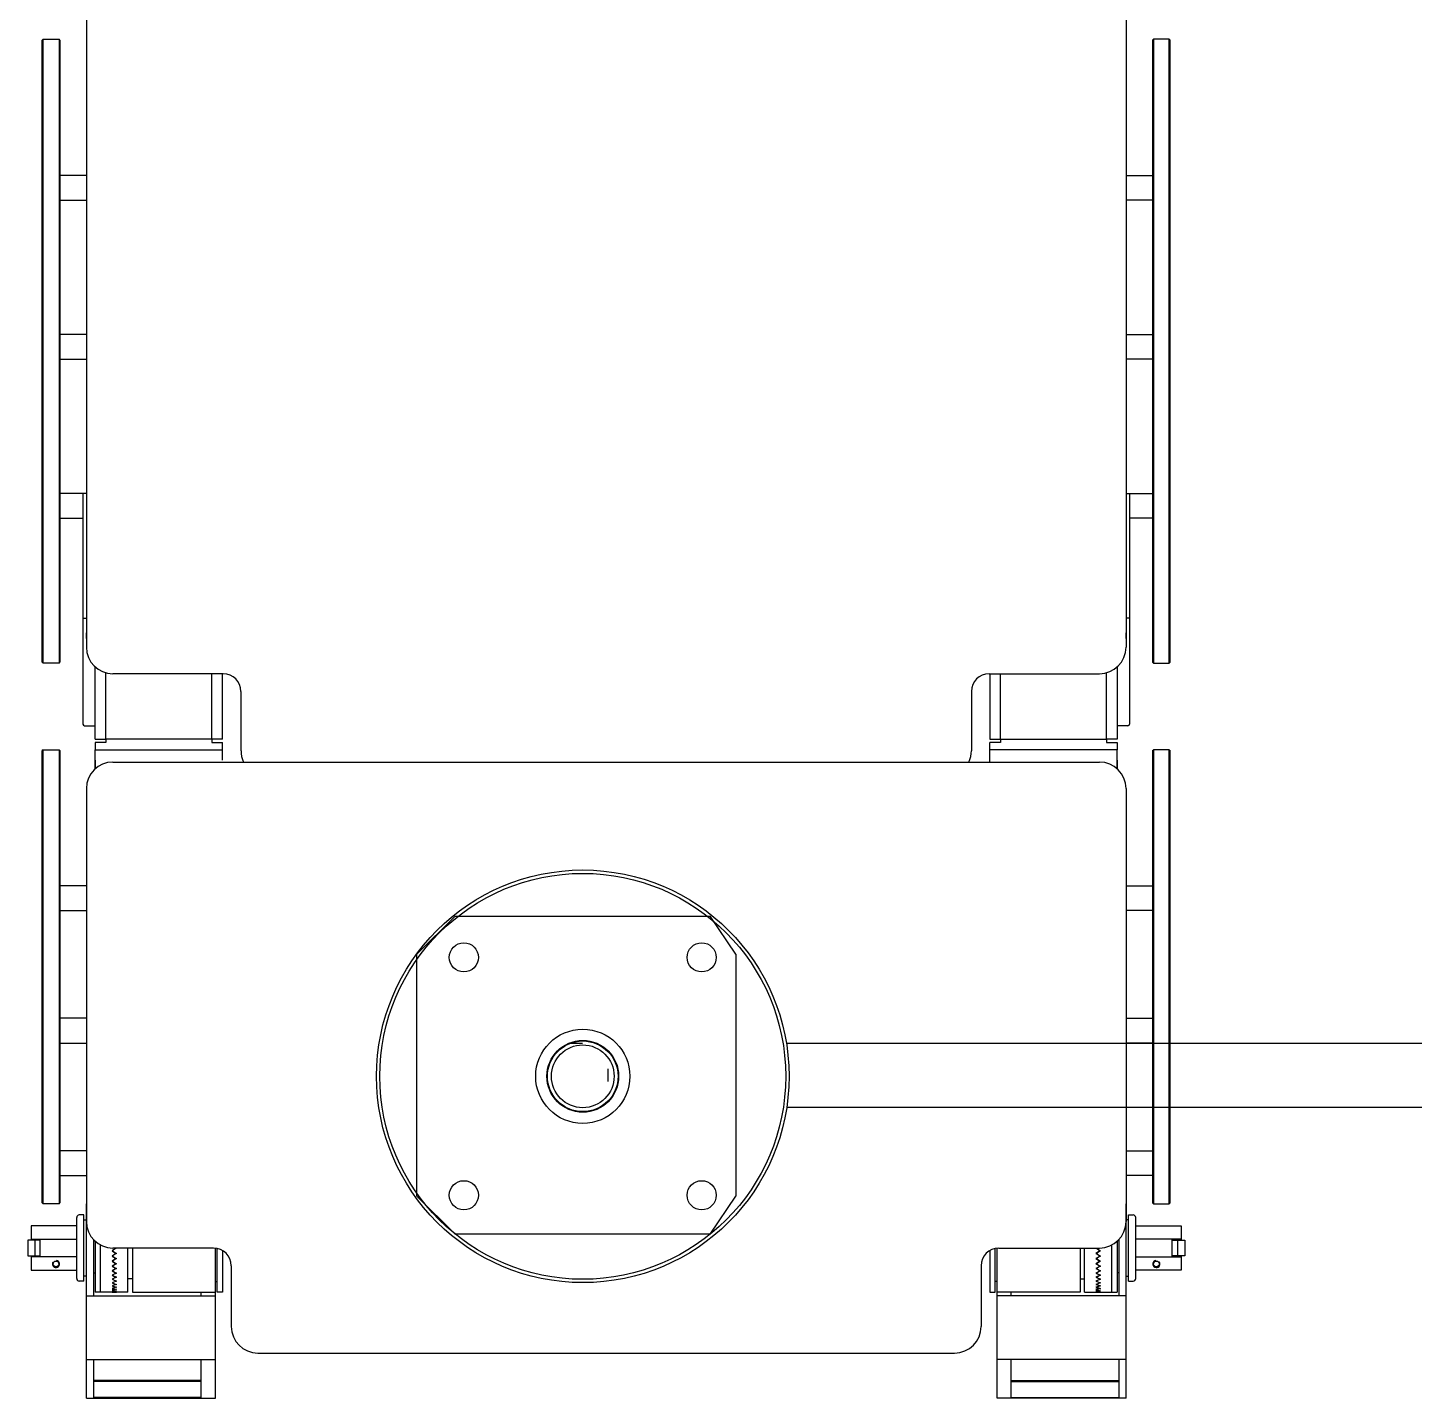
# Model space of a CAD drawing. Extents: x 2733443 to 3206532, y -1516114 to -1264405.
# Drawn here: x 2992497 to 2993169, y -1491017 to -1490353 of the extents above; entities that cross this region are included whole.
import ezdxf

# ---------------------------------------------------------------- set-up
doc = ezdxf.new("R2010")
doc.units = 0
doc.header["$MEASUREMENT"] = 0
doc.linetypes.add('1', pattern=[0, 0, 0])
doc.layers.get('0').update_dxf_attribs({"color": 250, "linetype": '1'})
doc.layers.add('furniture', color=33, linetype='Continuous')

# ---------------------------------------------------------------- blocks, each defined once
blk = doc.blocks.new('EQUIPMENT')
at = {"layer": 'furniture'}
for p, q in [((-39067.73, 11828.75), (-39067.73, 11510.29)), ((-38564.01, 11828.75), (-38564.01, 11510.29)), ((-39088.7, 11804.78), (-39089.13, 11804.35)), ((-39089.13, 11503.02), (-39089.13, 11804.35)), ((-39088.7, 11502.59), (-39088.7, 11804.78)), ((-39088.7, 11804.78), (-39081, 11804.78)), ((-39081, 11804.78), (-39081, 11502.59)), ((-39080.57, 11804.35), (-39081, 11804.78)), ((-39080.57, 11804.35), (-39080.57, 11503.02)), ((-38551.17, 11804.35), (-38550.74, 11804.78)), ((-38551.17, 11804.35), (-38551.17, 11503.02)), ((-38550.74, 11804.78), (-38550.74, 11502.59)), ((-38543.04, 11804.78), (-38550.74, 11804.78)), ((-38543.04, 11502.59), (-38543.04, 11804.78)), ((-38543.04, 11804.78), (-38542.61, 11804.35)), ((-38542.61, 11503.02), (-38542.61, 11804.35)), ((-39080.57, 11738.86), (-39080.57, 11726.88)), ((-39067.73, 11738.86), (-39080.57, 11738.86)), ((-38564.01, 11738.86), (-38551.17, 11738.86)), ((-38551.17, 11738.86), (-38551.17, 11726.88)), ((-39080.57, 11726.88), (-39067.73, 11726.88)), ((-38551.17, 11726.88), (-38564.01, 11726.88)), ((-39080.57, 11661.82), (-39080.57, 11649.83)), ((-39067.73, 11661.82), (-39080.57, 11661.82)), ((-38564.01, 11661.82), (-38551.17, 11661.82)), ((-38551.17, 11661.82), (-38551.17, 11649.83)), ((-39080.57, 11649.83), (-39067.73, 11649.83)), ((-38551.17, 11649.83), (-38564.01, 11649.83)), ((-39080.57, 11597.61), (-39080.57, 11585.62)), ((-38551.17, 11597.61), (-38551.17, 11585.62)), ((-39067.73, 11584.77), (-39080.57, 11584.77)), ((-39069.44, 11584.77), (-39069.44, 11473.05)), ((-38564.01, 11584.77), (-38551.17, 11584.77)), ((-38562.3, 11584.77), (-38562.3, 11473.05)), ((-39080.57, 11572.79), (-39069.44, 11572.79)), ((-38551.17, 11572.79), (-38562.3, 11572.79)), ((-39069.44, 11524.42), (-39067.73, 11524.42)), ((-38562.3, 11524.42), (-38564.01, 11524.42)), ((-39067.73, 11514.49), (-39067.73, 11517.22)), ((-38564.01, 11514.49), (-38564.01, 11517.22)), ((-39088.7, 11502.59), (-39089.13, 11503.02)), ((-39081, 11502.59), (-39088.7, 11502.59)), ((-39081, 11502.59), (-39080.57, 11503.02)), ((-38550.74, 11502.59), (-38551.17, 11503.02)), ((-38550.74, 11502.59), (-38543.04, 11502.59)), ((-38543.04, 11502.59), (-38542.61, 11503.02)), ((-39063.45, 11465.78), (-39063.45, 11500.72)), ((-39058.31, 11465.78), (-39058.31, 11497.92)), ((-39001.39, 11497.45), (-39054.89, 11497.45)), ((-39006.95, 11465.78), (-39006.95, 11497.45)), ((-39001.81, 11465.78), (-39001.81, 11497.45)), ((-38630.36, 11497.45), (-38576.85, 11497.45)), ((-38629.93, 11497.45), (-38629.93, 11465.78)), ((-38624.79, 11465.78), (-38624.79, 11497.45)), ((-38573.43, 11465.78), (-38573.43, 11497.92)), ((-38568.29, 11500.72), (-38568.29, 11465.78)), ((-38992.82, 11460.15), (-38992.82, 11488.89)), ((-38638.92, 11488.89), (-38638.92, 11460.15)), ((-39068.59, 11472.2), (-39063.45, 11472.2)), ((-38563.16, 11472.2), (-38568.29, 11472.2)), ((-39063.45, 11465.78), (-39060.88, 11465.78)), ((-39063.45, 11464.06), (-39063.45, 11460.64)), ((-39058.31, 11464.06), (-39063.45, 11464.06)), ((-39060.88, 11465.78), (-39058.31, 11465.78)), ((-39058.31, 11465.78), (-39058.31, 11464.06)), ((-39006.95, 11465.78), (-39058.31, 11465.78)), ((-39006.95, 11465.78), (-39006.95, 11464.06)), ((-39004.38, 11465.78), (-39006.95, 11465.78)), ((-39006.95, 11464.06), (-39001.81, 11464.06)), ((-39001.81, 11465.78), (-39004.38, 11465.78)), ((-39001.81, 11460.64), (-39001.81, 11464.06)), ((-38629.93, 11465.78), (-38627.36, 11465.78)), ((-38629.93, 11460.64), (-38629.93, 11464.06)), ((-38624.79, 11464.06), (-38629.93, 11464.06)), ((-38627.36, 11465.78), (-38624.79, 11465.78)), ((-38624.79, 11465.78), (-38573.43, 11465.78)), ((-38624.79, 11465.78), (-38624.79, 11464.06)), ((-38573.43, 11465.78), (-38573.43, 11464.06)), ((-38570.86, 11465.78), (-38573.43, 11465.78)), ((-38573.43, 11464.06), (-38568.29, 11464.06)), ((-38568.29, 11465.78), (-38570.86, 11465.78)), ((-38568.29, 11464.06), (-38568.29, 11460.64)), ((-39088.7, 11460.64), (-39089.13, 11460.21)), ((-39089.13, 11241.06), (-39089.13, 11460.21)), ((-39088.7, 11460.64), (-39081, 11460.64)), ((-39088.7, 11240.63), (-39088.7, 11460.64)), ((-39081, 11460.64), (-39081, 11240.63)), ((-39080.57, 11460.21), (-39081, 11460.64)), ((-39080.57, 11460.21), (-39080.57, 11241.06)), ((-39063.45, 11455.5), (-39063.45, 11460.64)), ((-39063.45, 11460.64), (-39001.81, 11460.64)), ((-39063.45, 11451.38), (-39063.45, 11460.64)), ((-39063.45, 11455.5), (-39063.45, 11451.38)), ((-39054.89, 11454.65), (-38576.85, 11454.65)), ((-39001.81, 11455.5), (-39001.81, 11460.64)), ((-38568.29, 11460.64), (-38629.93, 11460.64)), ((-38629.93, 11454.65), (-38629.93, 11460.64)), ((-38568.29, 11455.5), (-38568.29, 11460.64)), ((-38568.29, 11451.38), (-38568.29, 11460.64)), ((-38568.29, 11455.5), (-38568.29, 11451.38)), ((-38551.17, 11460.21), (-38550.74, 11460.64)), ((-38551.17, 11460.21), (-38551.17, 11241.06)), ((-38550.74, 11460.64), (-38550.74, 11240.63)), ((-38543.04, 11460.64), (-38550.74, 11460.64)), ((-38543.04, 11240.63), (-38543.04, 11460.64)), ((-38543.04, 11460.64), (-38542.61, 11460.21)), ((-38542.61, 11241.06), (-38542.61, 11460.21)), ((-39067.73, 11441.81), (-39067.73, 11232.07)), ((-38564.01, 11441.81), (-38564.01, 11232.07)), ((-39067.73, 11394.72), (-39080.57, 11394.72)), ((-39080.57, 11394.72), (-39080.57, 11382.74)), ((-38564.01, 11394.72), (-38551.17, 11394.72)), ((-38551.17, 11394.72), (-38551.17, 11382.74)), ((-39080.57, 11382.74), (-39067.73, 11382.74)), ((-38551.17, 11382.74), (-38564.01, 11382.74)), ((-39067.73, 11330.52), (-39080.57, 11330.52)), ((-39080.57, 11330.52), (-39080.57, 11318.53)), ((-38564.01, 11330.52), (-38551.17, 11330.52)), ((-38551.17, 11330.52), (-38551.17, 11318.53)), ((-39080.57, 11318.53), (-39067.73, 11318.53)), ((-38551.17, 11318.53), (-38564.01, 11318.53)), ((-39067.73, 11266.31), (-39080.57, 11266.31)), ((-39080.57, 11266.31), (-39080.57, 11254.32)), ((-38564.01, 11266.31), (-38551.17, 11266.31)), ((-38551.17, 11266.31), (-38551.17, 11254.32)), ((-39080.57, 11254.32), (-39067.73, 11254.32)), ((-38551.17, 11254.32), (-38564.01, 11254.32)), ((-39088.7, 11240.63), (-39089.13, 11241.06)), ((-39081, 11240.63), (-39088.7, 11240.63)), ((-39081, 11240.63), (-39080.57, 11241.06)), ((-39067.73, 11146.46), (-39067.73, 11240.63)), ((-38564.01, 11146.46), (-38564.01, 11240.63)), ((-38550.74, 11240.63), (-38551.17, 11241.06)), ((-38550.74, 11240.63), (-38543.04, 11240.63)), ((-38543.04, 11240.63), (-38542.61, 11241.06)), ((-39072.44, 11204.46), (-39072.44, 11234)), ((-39069.02, 11235.28), (-39071.16, 11235.28)), ((-39069.02, 11203.18), (-39069.02, 11235.28)), ((-39069.02, 11205.53), (-39069.02, 11232.93)), ((-39069.02, 11232.93), (-39067.73, 11232.93)), ((-38562.73, 11232.93), (-38564.01, 11232.93)), ((-38562.73, 11203.18), (-38562.73, 11235.28)), ((-38562.73, 11235.28), (-38560.59, 11235.28)), ((-38562.73, 11205.53), (-38562.73, 11232.93)), ((-38559.31, 11204.46), (-38559.31, 11234)), ((-39072.44, 11229.93), (-39094.45, 11229.93)), ((-39094.45, 11229.93), (-39094.45, 11223.08)), ((-38559.31, 11229.93), (-38537.29, 11229.93)), ((-38537.29, 11229.93), (-38537.29, 11223.08)), ((-39096.16, 11223.08), (-39096.16, 11215.38)), ((-39090.17, 11223.08), (-39096.16, 11223.08)), ((-39094.45, 11223.51), (-39072.44, 11223.51)), ((-39092.74, 11223.08), (-39092.74, 11215.38)), ((-39090.17, 11214.95), (-39090.17, 11223.51)), ((-39064.31, 11223.34), (-39064.31, 11196.11)), ((-39063.45, 11222.5), (-39063.45, 11197.83)), ((-39060.88, 11197.83), (-39060.88, 11220.71)), ((-39060.88, 11197.83), (-39060.88, 11220.71)), ((-38570.86, 11197.83), (-38570.86, 11220.71)), ((-38570.86, 11197.83), (-38570.86, 11220.71)), ((-38568.29, 11222.5), (-38568.29, 11197.83)), ((-38567.44, 11223.34), (-38567.44, 11196.11)), ((-38537.29, 11223.51), (-38559.31, 11223.51)), ((-38541.57, 11214.95), (-38541.57, 11223.51)), ((-38541.57, 11223.08), (-38535.58, 11223.08)), ((-38539.01, 11223.08), (-38539.01, 11215.38)), ((-38535.58, 11223.08), (-38535.58, 11215.38)), ((-39096.16, 11215.38), (-39090.17, 11215.38)), ((-39094.45, 11215.38), (-39094.45, 11208.53)), ((-39072.44, 11214.95), (-39094.45, 11214.95)), ((-39053.61, 11219.06), (-39055.32, 11217.94)), ((-39055.32, 11217.94), (-39053.61, 11216.82)), ((-39053.61, 11216.48), (-39055.32, 11215.37)), ((-39055.32, 11215.37), (-39053.61, 11214.27)), ((-39053.61, 11213.94), (-39055.32, 11212.86)), ((-39055.32, 11212.86), (-39053.61, 11211.8)), ((-39053.18, 11219.23), (-39054.89, 11218.15)), ((-39006.09, 11219.23), (-39054.89, 11219.23)), ((-39054.89, 11218.15), (-39054.89, 11217.73)), ((-39054.89, 11217.73), (-39053.17, 11216.66)), ((-39053.17, 11216.66), (-39054.89, 11215.58)), ((-39054.89, 11215.58), (-39054.88, 11215.16)), ((-39054.88, 11215.16), (-39053.17, 11214.12)), ((-39053.17, 11214.12), (-39054.88, 11213.07)), ((-39054.88, 11213.07), (-39054.88, 11212.66)), ((-39053.61, 11219.23), (-39053.61, 11219.06)), ((-39053.61, 11216.82), (-39053.61, 11216.48)), ((-39053.61, 11216.82), (-39053.61, 11216.48)), ((-39053.61, 11214.27), (-39053.61, 11213.94)), ((-39053.61, 11214.27), (-39053.61, 11213.94)), ((-39047.61, 11197.83), (-39047.61, 11219.23)), ((-39045.47, 11219.23), (-39045.47, 11197.83)), ((-39005.24, 11146.46), (-39005.24, 11219.19)), ((-39004.38, 11197.83), (-39004.38, 11219.06)), ((-39001.81, 11218.08), (-39001.81, 11197.83)), ((-38629.93, 11218.08), (-38629.93, 11197.83)), ((-38627.36, 11197.83), (-38627.36, 11219.06)), ((-38626.51, 11146.46), (-38626.51, 11219.19)), ((-38625.65, 11219.23), (-38576.85, 11219.23)), ((-38586.27, 11219.23), (-38586.27, 11197.83)), ((-38584.13, 11197.83), (-38584.13, 11219.23)), ((-38578.57, 11219.23), (-38576.86, 11218.15)), ((-38576.86, 11217.73), (-38578.57, 11216.66)), ((-38578.57, 11216.66), (-38576.86, 11215.58)), ((-38576.86, 11215.16), (-38578.57, 11214.12)), ((-38578.57, 11214.12), (-38576.86, 11213.07)), ((-38578.14, 11219.23), (-38578.14, 11219.06)), ((-38578.14, 11219.06), (-38576.43, 11217.94)), ((-38576.43, 11217.94), (-38578.14, 11216.82)), ((-38578.14, 11216.82), (-38578.14, 11216.48)), ((-38578.14, 11216.82), (-38578.14, 11216.48)), ((-38578.14, 11216.48), (-38576.43, 11215.37)), ((-38576.43, 11215.37), (-38578.14, 11214.27)), ((-38578.14, 11214.27), (-38578.14, 11213.94)), ((-38578.14, 11214.27), (-38578.14, 11213.94)), ((-38578.14, 11213.94), (-38576.43, 11212.86)), ((-38576.43, 11212.86), (-38578.14, 11211.8)), ((-38576.86, 11218.15), (-38576.86, 11217.73)), ((-38576.86, 11215.58), (-38576.86, 11215.16)), ((-38576.86, 11213.07), (-38576.86, 11212.66)), ((-38559.31, 11214.95), (-38537.29, 11214.95)), ((-38535.58, 11215.38), (-38541.57, 11215.38)), ((-38537.29, 11215.38), (-38537.29, 11208.53)), ((-39094.45, 11208.53), (-39072.44, 11208.53)), ((-39064.31, 11207.24), (-39063.45, 11207.24)), ((-39053.61, 11211.48), (-39055.32, 11210.44)), ((-39055.32, 11210.44), (-39053.61, 11209.43)), ((-39053.61, 11209.13), (-39055.32, 11208.16)), ((-39055.32, 11208.16), (-39053.61, 11207.21)), ((-39053.61, 11206.93), (-39055.32, 11206.03)), ((-39055.32, 11206.03), (-39053.61, 11205.16)), ((-39054.88, 11212.66), (-39053.17, 11211.65)), ((-39053.17, 11211.65), (-39054.88, 11210.64)), ((-39054.88, 11210.64), (-39054.88, 11210.25)), ((-39054.88, 11210.25), (-39053.16, 11209.3)), ((-39053.16, 11209.3), (-39054.88, 11208.34)), ((-39054.88, 11208.34), (-39054.87, 11207.98)), ((-39054.87, 11207.98), (-39053.16, 11207.09)), ((-39053.16, 11207.09), (-39054.87, 11206.2)), ((-39054.87, 11206.2), (-39054.87, 11205.87)), ((-39053.61, 11211.8), (-39053.61, 11211.48)), ((-39053.61, 11211.8), (-39053.61, 11211.48)), ((-39053.61, 11209.43), (-39053.61, 11209.13)), ((-39053.61, 11209.43), (-39053.61, 11209.13)), ((-39053.61, 11207.21), (-39053.61, 11206.93)), ((-39053.61, 11207.21), (-39053.61, 11206.93)), ((-38997.53, 11210.67), (-38997.53, 11181.2)), ((-38634.21, 11210.67), (-38634.21, 11181.2)), ((-38576.86, 11212.66), (-38578.58, 11211.65)), ((-38578.58, 11211.65), (-38576.87, 11210.64)), ((-38576.87, 11210.25), (-38578.58, 11209.3)), ((-38578.58, 11209.3), (-38576.87, 11208.34)), ((-38576.87, 11207.98), (-38578.58, 11207.09)), ((-38578.58, 11207.09), (-38576.87, 11206.2)), ((-38578.14, 11211.8), (-38578.14, 11211.48)), ((-38578.14, 11211.8), (-38578.14, 11211.48)), ((-38578.14, 11211.48), (-38576.43, 11210.44)), ((-38576.43, 11210.44), (-38578.14, 11209.43)), ((-38578.14, 11209.43), (-38578.14, 11209.13)), ((-38578.14, 11209.43), (-38578.14, 11209.13)), ((-38578.14, 11209.13), (-38576.43, 11208.16)), ((-38576.43, 11208.16), (-38578.14, 11207.21)), ((-38578.14, 11207.21), (-38578.14, 11206.93)), ((-38578.14, 11207.21), (-38578.14, 11206.93)), ((-38578.14, 11206.93), (-38576.43, 11206.03)), ((-38576.43, 11206.03), (-38578.14, 11205.16)), ((-38576.87, 11210.64), (-38576.87, 11210.25)), ((-38576.87, 11208.34), (-38576.87, 11207.98)), ((-38576.87, 11206.2), (-38576.87, 11205.87)), ((-38567.44, 11207.24), (-38568.29, 11207.24)), ((-38537.29, 11208.53), (-38559.31, 11208.53)), ((-39069.02, 11203.18), (-39071.16, 11203.18)), ((-39067.73, 11205.53), (-39069.02, 11205.53)), ((-39053.61, 11204.91), (-39055.32, 11204.1)), ((-39055.32, 11204.1), (-39053.61, 11203.32)), ((-39053.61, 11203.1), (-39055.32, 11202.38)), ((-39055.32, 11202.38), (-39053.61, 11201.71)), ((-39053.61, 11201.52), (-39055.32, 11200.91)), ((-39055.32, 11200.91), (-39053.61, 11200.36)), ((-39053.61, 11200.2), (-39055.32, 11199.71)), ((-39055.32, 11199.71), (-39053.61, 11199.28)), ((-39054.87, 11205.87), (-39053.16, 11205.06)), ((-39053.16, 11205.06), (-39054.87, 11204.25)), ((-39054.87, 11204.25), (-39054.87, 11203.95)), ((-39054.87, 11203.95), (-39053.16, 11203.23)), ((-39053.16, 11203.23), (-39054.87, 11202.52)), ((-39054.87, 11202.52), (-39054.87, 11202.25)), ((-39054.87, 11202.25), (-39053.15, 11201.64)), ((-39053.15, 11201.64), (-39054.87, 11201.03)), ((-39054.87, 11201.03), (-39054.87, 11200.81)), ((-39054.87, 11200.81), (-39053.15, 11200.31)), ((-39053.15, 11200.31), (-39054.86, 11199.8)), ((-39054.86, 11199.8), (-39054.86, 11199.63)), ((-39054.86, 11199.63), (-39053.15, 11199.25)), ((-39053.15, 11199.25), (-39054.86, 11198.86)), ((-39053.61, 11205.16), (-39053.61, 11204.91)), ((-39053.61, 11205.16), (-39053.61, 11204.91)), ((-39053.61, 11203.32), (-39053.61, 11203.1)), ((-39053.61, 11203.32), (-39053.61, 11203.1)), ((-39053.61, 11201.71), (-39053.61, 11201.52)), ((-39053.61, 11201.71), (-39053.61, 11201.52)), ((-39053.61, 11200.36), (-39053.61, 11200.2)), ((-39053.61, 11200.36), (-39053.61, 11200.2)), ((-39053.61, 11199.28), (-39053.61, 11199.16)), ((-39053.61, 11199.28), (-39053.61, 11199.16)), ((-39045.47, 11204.25), (-39047.61, 11204.25)), ((-39005.24, 11202.96), (-39004.38, 11202.96)), ((-38626.51, 11202.96), (-38627.36, 11202.96)), ((-38586.27, 11204.25), (-38584.13, 11204.25)), ((-38576.87, 11205.87), (-38578.59, 11205.06)), ((-38578.59, 11205.06), (-38576.87, 11204.25)), ((-38576.87, 11203.95), (-38578.59, 11203.23)), ((-38578.59, 11203.23), (-38576.88, 11202.52)), ((-38576.88, 11202.25), (-38578.59, 11201.64)), ((-38578.59, 11201.64), (-38576.88, 11201.03)), ((-38576.88, 11200.81), (-38578.59, 11200.31)), ((-38578.59, 11200.31), (-38576.88, 11199.8)), ((-38576.88, 11199.63), (-38578.59, 11199.25)), ((-38578.59, 11199.25), (-38576.88, 11198.86)), ((-38578.14, 11205.16), (-38578.14, 11204.91)), ((-38578.14, 11205.16), (-38578.14, 11204.91)), ((-38578.14, 11204.91), (-38576.43, 11204.1)), ((-38576.43, 11204.1), (-38578.14, 11203.32)), ((-38578.14, 11203.32), (-38578.14, 11203.1)), ((-38578.14, 11203.32), (-38578.14, 11203.1)), ((-38578.14, 11203.1), (-38576.43, 11202.38)), ((-38576.43, 11202.38), (-38578.14, 11201.71)), ((-38578.14, 11201.71), (-38578.14, 11201.52)), ((-38578.14, 11201.71), (-38578.14, 11201.52)), ((-38578.14, 11201.52), (-38576.43, 11200.91)), ((-38576.43, 11200.91), (-38578.14, 11200.36)), ((-38578.14, 11200.36), (-38578.14, 11200.2)), ((-38578.14, 11200.36), (-38578.14, 11200.2)), ((-38578.14, 11200.2), (-38576.43, 11199.71)), ((-38576.43, 11199.71), (-38578.14, 11199.28)), ((-38578.14, 11199.28), (-38578.14, 11199.16)), ((-38578.14, 11199.28), (-38578.14, 11199.16)), ((-38576.88, 11202.52), (-38576.88, 11202.25)), ((-38576.88, 11201.03), (-38576.88, 11200.81)), ((-38576.88, 11199.8), (-38576.88, 11199.63)), ((-38576.87, 11204.25), (-38576.87, 11203.95)), ((-38564.01, 11205.53), (-38562.73, 11205.53)), ((-38562.73, 11203.18), (-38560.59, 11203.18)), ((-39067.73, 11196.11), (-39005.24, 11196.11)), ((-39060.88, 11197.83), (-39063.45, 11197.83)), ((-39053.61, 11197.83), (-39060.88, 11197.83)), ((-39053.61, 11199.16), (-39055.32, 11198.8)), ((-39055.32, 11198.8), (-39053.61, 11198.49)), ((-39053.61, 11198.41), (-39055.32, 11198.18)), ((-39055.32, 11198.18), (-39053.61, 11198)), ((-39053.61, 11197.96), (-39055.32, 11197.87)), ((-39055.32, 11197.87), (-39053.61, 11197.83)), ((-39047.61, 11197.83), (-39054.89, 11197.83)), ((-39054.86, 11198.86), (-39054.86, 11198.74)), ((-39054.86, 11198.74), (-39053.15, 11198.44)), ((-39053.15, 11198.44), (-39054.86, 11198.22)), ((-39054.86, 11198.22), (-39054.86, 11198.14)), ((-39054.86, 11198.14), (-39053.15, 11198.02)), ((-39053.15, 11198.02), (-39054.86, 11197.88)), ((-39054.86, 11197.88), (-39054.86, 11197.86)), ((-39054.86, 11197.86), (-39053.15, 11197.83)), ((-39053.61, 11198.49), (-39053.61, 11198.41)), ((-39053.61, 11198.49), (-39053.61, 11198.41)), ((-39053.61, 11198), (-39053.61, 11197.96)), ((-39053.61, 11198), (-39053.61, 11197.96)), ((-39045.47, 11197.83), (-39005.24, 11197.83)), ((-39012.09, 11196.11), (-39012.09, 11197.83)), ((-39001.81, 11197.83), (-39004.38, 11197.83)), ((-38629.93, 11197.83), (-38627.36, 11197.83)), ((-38586.27, 11197.83), (-38626.51, 11197.83)), ((-38564.01, 11196.11), (-38626.51, 11196.11)), ((-38619.66, 11196.11), (-38619.66, 11197.83)), ((-38584.13, 11197.83), (-38576.85, 11197.83)), ((-38576.88, 11198.14), (-38578.6, 11198.02)), ((-38578.6, 11198.02), (-38576.88, 11197.88)), ((-38576.88, 11197.86), (-38578.6, 11197.83)), ((-38576.88, 11198.74), (-38578.59, 11198.44)), ((-38578.59, 11198.44), (-38576.88, 11198.22)), ((-38578.14, 11199.16), (-38576.43, 11198.8)), ((-38576.43, 11198.8), (-38578.14, 11198.49)), ((-38578.14, 11198.49), (-38578.14, 11198.41)), ((-38578.14, 11198.49), (-38578.14, 11198.41)), ((-38578.14, 11198.41), (-38576.43, 11198.18)), ((-38576.43, 11198.18), (-38578.14, 11198)), ((-38578.14, 11198), (-38578.14, 11197.96)), ((-38578.14, 11198), (-38578.14, 11197.96)), ((-38578.14, 11197.96), (-38576.43, 11197.87)), ((-38576.43, 11197.87), (-38578.14, 11197.83)), ((-38578.14, 11197.83), (-38570.86, 11197.83)), ((-38576.88, 11198.86), (-38576.88, 11198.74)), ((-38576.88, 11198.22), (-38576.88, 11198.14)), ((-38576.88, 11197.88), (-38576.88, 11197.86)), ((-38570.86, 11197.83), (-38568.29, 11197.83)), ((-38984.69, 11168.36), (-38647.05, 11168.36)), ((-39067.73, 11165.3), (-39005.24, 11165.3)), ((-39064.31, 11165.3), (-39064.31, 11146.46)), ((-39012.09, 11146.46), (-39012.09, 11165.3)), ((-38564.01, 11165.3), (-38626.51, 11165.3)), ((-38619.66, 11146.46), (-38619.66, 11165.3)), ((-38567.44, 11165.3), (-38567.44, 11146.46)), ((-39012.09, 11155.02), (-39064.31, 11155.02)), ((-39012.09, 11154.6), (-39064.31, 11154.6)), ((-38619.66, 11155.02), (-38567.44, 11155.02)), ((-38619.66, 11154.6), (-38567.44, 11154.6)), ((-39067.73, 11146.46), (-39005.24, 11146.46)), ((-39012.09, 11146.89), (-39064.31, 11146.89)), ((-38564.01, 11146.46), (-38626.51, 11146.46)), ((-38619.66, 11146.89), (-38567.44, 11146.89))]:
    blk.add_line(p, q, dxfattribs=at)
at = {"layer": 'furniture', "ltscale": 25.4, "flags": 128}
for points in [[(-38889.09, 11380.01), (-38907.59, 11361.52)], [(-38889.09, 11380.01), (-38765.47, 11380.01)], [(-38753.14, 11361.52), (-38765.47, 11380.01)], [(-38907.59, 11244.38), (-38907.59, 11361.52)], [(-38753.14, 11361.52), (-38753.14, 11244.38)], [(-38827.44, 11318.36), (-38833.61, 11318.36)], [(-38666.83, 11318.36), (-38728.48, 11318.36)], [(-38240.79, 11318.36), (-38666.83, 11318.36)], [(-38815.11, 11306.03), (-38815.11, 11299.87)], [(-38815.11, 11306.03), (-38815.11, 11299.87)], [(-38728.48, 11287.54), (-38666.83, 11287.54)], [(-38666.83, 11287.54), (-38240.79, 11287.54)], [(-38907.59, 11244.38), (-38889.09, 11225.89)], [(-38765.47, 11225.89), (-38753.14, 11244.38)], [(-38765.47, 11225.89), (-38889.09, 11225.89)]]:
    blk.add_lwpolyline(points, dxfattribs=at)
at = {"layer": 'furniture', "ltscale": 25.4}
for centre, radius in [((-38827.23, 11302.42), 99.95), ((-38827.23, 11302.42), 98.32), ((-38884.84, 11360.04), 7.06), ((-38769.61, 11360.04), 7.06), ((-38827.23, 11302.42), 22.81), ((-38827.23, 11302.42), 22.81), ((-38827.23, 11302.42), 17.38), ((-38827.23, 11302.42), 17.11), ((-38827.23, 11302.42), 15.21), ((-38884.84, 11244.8), 7.06), ((-38769.61, 11244.8), 7.06)]:
    blk.add_circle(centre, radius, dxfattribs=at)
at = {"layer": 'furniture'}
for centre in [(-39082.47, 11211.52), (-38549.28, 11211.52)]:
    blk.add_circle(centre, 1.39, dxfattribs=at)
for centre, radius, start, end in [((-39054.89, 11510.29), 12.84, 180, 270), ((-38576.85, 11510.29), 12.84, 270, 0), ((-39001.39, 11488.89), 8.56, 0, 90), ((-38630.36, 11488.89), 8.56, 90, 180), ((-39068.59, 11473.05), 0.856, 180, 270), ((-38563.16, 11473.05), 0.856, 270, 0), ((-39054.89, 11441.81), 12.84, 90, 180), ((-38979.98, 11460.15), 12.84, 180, 205.36294), ((-38651.76, 11460.15), 12.84, 334.63706, 0), ((-38576.85, 11441.81), 12.84, 0, 90), ((-39071.16, 11234), 1.28, 90, 180), ((-38560.59, 11234), 1.28, 0, 90), ((-39054.89, 11232.07), 12.84, 180, 270), ((-38576.85, 11232.07), 12.84, 270, 0), ((-39082.47, 11211.52), 1.71, 150, 80), ((-39006.09, 11210.67), 8.56, 0, 90), ((-38625.65, 11210.67), 8.56, 90, 180), ((-38549.28, 11211.52), 1.71, 100, 30), ((-39071.16, 11204.46), 1.28, 180, 270), ((-38560.59, 11204.46), 1.28, 270, 0), ((-38984.69, 11181.2), 12.84, 180, 270), ((-38647.05, 11181.2), 12.84, 270, 0)]:
    blk.add_arc(centre, radius, start, end, dxfattribs=at)
at = {"layer": 'furniture', "ltscale": 25.4}
blk.add_arc((-38827.23, 11304.09), 18.24, 209.03604, 219.62174, dxfattribs=at)

msp = doc.modelspace()

# ---------------------------------------------------------------- block references
at = {"color": 240, "true_color": 0xed1f24}
msp.add_blockref('EQUIPMENT', (3031593.1809, -1502163.4359), dxfattribs=at)

doc.saveas('drawing.dxf')
